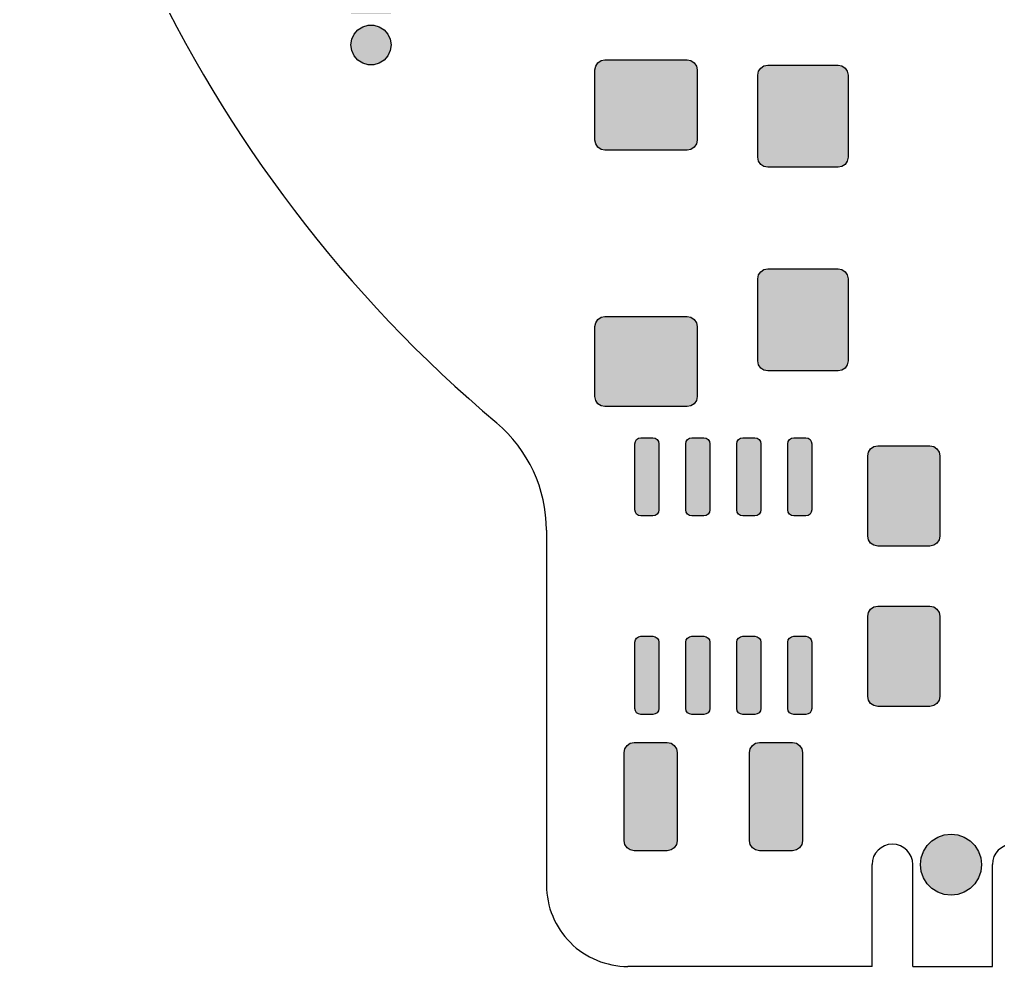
# Model space of a CAD drawing. Header units: inches. Extents: x 10 to 430, y -15 to 282.
# Drawn here: x 147.68 to 172.09, y 150.54 to 174.16 of the extents above; entities that cross this region are included whole.
import ezdxf

# ---------------------------------------------------------------- set-up
doc = ezdxf.new("R2010")
doc.units = ezdxf.units.IN
doc.header["$MEASUREMENT"] = 0
doc.layers.add('BLACK', color=7, linetype='Continuous')

msp = doc.modelspace()

# ---------------------------------------------------------------- hatches: boundary and pattern name
h = msp.add_hatch(color=256)
h.dxf.hatch_style = 1
h.paths.add_polyline_path([(159.482, 179.77), (159.462, 179.865), (159.408, 179.946), (159.327, 180.001), (159.232, 180.02), (157.232, 180.02), (157.136, 180.001), (157.055, 179.946), (157.001, 179.865), (156.982, 179.77), (156.982, 178.47), (157.001, 178.374), (157.055, 178.293), (157.136, 178.239), (157.232, 178.22), (159.232, 178.22), (159.327, 178.239), (159.408, 178.293), (159.462, 178.374), (159.482, 178.47)])
h.paths.add_polyline_path([(163.482, 179.77), (163.462, 179.865), (163.408, 179.946), (163.327, 180.001), (163.232, 180.02), (161.232, 180.02), (161.136, 180.001), (161.055, 179.946), (161.001, 179.865), (160.982, 179.77), (160.982, 178.47), (161.001, 178.374), (161.055, 178.293), (161.136, 178.239), (161.232, 178.22), (163.232, 178.22), (163.327, 178.239), (163.408, 178.293), (163.462, 178.374), (163.482, 178.47)])
h.paths.add_polyline_path([(167.578, 182.818), (167.559, 182.909), (167.508, 182.986), (167.431, 183.037), (167.34, 183.056), (166.84, 183.056), (166.749, 183.037), (166.672, 182.986), (166.621, 182.909), (166.603, 182.818), (166.603, 182.343), (166.621, 182.252), (166.672, 182.175), (166.749, 182.124), (166.84, 182.106), (167.34, 182.106), (167.431, 182.124), (167.508, 182.175), (167.559, 182.252), (167.578, 182.343)])
h.paths.add_polyline_path([(167.578, 184.418), (167.559, 184.509), (167.508, 184.586), (167.431, 184.637), (167.34, 184.656), (166.84, 184.656), (166.749, 184.637), (166.672, 184.586), (166.621, 184.509), (166.603, 184.418), (166.603, 183.943), (166.621, 183.852), (166.672, 183.775), (166.749, 183.724), (166.84, 183.706), (167.34, 183.706), (167.431, 183.724), (167.508, 183.775), (167.559, 183.852), (167.578, 183.943)])
h.paths.add_polyline_path([(169.403, 184.418), (169.384, 184.509), (169.333, 184.586), (169.256, 184.637), (169.165, 184.656), (168.665, 184.656), (168.574, 184.637), (168.497, 184.586), (168.446, 184.509), (168.428, 184.418), (168.428, 183.943), (168.446, 183.852), (168.497, 183.775), (168.574, 183.724), (168.665, 183.706), (169.165, 183.706), (169.256, 183.724), (169.333, 183.775), (169.384, 183.852), (169.403, 183.943)])
h.paths.add_polyline_path([(169.403, 182.818), (169.384, 182.909), (169.333, 182.986), (169.256, 183.037), (169.165, 183.056), (168.665, 183.056), (168.574, 183.037), (168.497, 182.986), (168.446, 182.909), (168.428, 182.818), (168.428, 182.343), (168.446, 182.252), (168.497, 182.175), (168.574, 182.124), (168.665, 182.106), (169.165, 182.106), (169.256, 182.124), (169.333, 182.175), (169.384, 182.252), (169.403, 182.343)])
h.paths.add_polyline_path([(156.946, 175.302), (155.946, 175.302), (155.946, 174.302), (156.946, 174.302)])
h.paths.add_polyline_path([(156.925, 173.672), (156.866, 173.802), (156.773, 173.909), (156.653, 173.986), (156.517, 174.026), (156.374, 174.026), (156.238, 173.986), (156.118, 173.909), (156.025, 173.802), (155.966, 173.672), (155.946, 173.532), (155.966, 173.391), (156.025, 173.261), (156.118, 173.154), (156.238, 173.077), (156.374, 173.037), (156.517, 173.037), (156.653, 173.077), (156.773, 173.154), (156.866, 173.261), (156.925, 173.391), (156.946, 173.532)])
h.paths.add_polyline_path([(164.579, 172.908), (164.559, 173.003), (164.505, 173.084), (164.424, 173.139), (164.329, 173.158), (162.279, 173.158), (162.183, 173.139), (162.102, 173.084), (162.048, 173.003), (162.029, 172.908), (162.029, 171.158), (162.048, 171.062), (162.102, 170.981), (162.183, 170.927), (162.279, 170.908), (164.329, 170.908), (164.424, 170.927), (164.505, 170.981), (164.559, 171.062), (164.579, 171.158)])
h.paths.add_polyline_path([(168.341, 172.779), (168.321, 172.874), (168.267, 172.955), (168.186, 173.01), (168.091, 173.029), (166.341, 173.029), (166.245, 173.01), (166.164, 172.955), (166.11, 172.874), (166.091, 172.779), (166.091, 170.729), (166.11, 170.633), (166.164, 170.552), (166.245, 170.498), (166.341, 170.479), (168.091, 170.479), (168.186, 170.498), (168.267, 170.552), (168.321, 170.633), (168.341, 170.729)])
h.paths.add_polyline_path([(168.341, 167.699), (168.321, 167.794), (168.267, 167.875), (168.186, 167.93), (168.091, 167.949), (166.341, 167.949), (166.245, 167.93), (166.164, 167.875), (166.11, 167.794), (166.091, 167.699), (166.091, 165.649), (166.11, 165.553), (166.164, 165.472), (166.245, 165.418), (166.341, 165.399), (168.091, 165.399), (168.186, 165.418), (168.267, 165.472), (168.321, 165.553), (168.341, 165.649)])
h.paths.add_polyline_path([(164.579, 166.508), (164.559, 166.603), (164.505, 166.684), (164.424, 166.739), (164.329, 166.758), (162.279, 166.758), (162.183, 166.739), (162.102, 166.684), (162.048, 166.603), (162.029, 166.508), (162.029, 164.758), (162.048, 164.662), (162.102, 164.581), (162.183, 164.527), (162.279, 164.508), (164.329, 164.508), (164.424, 164.527), (164.505, 164.581), (164.559, 164.662), (164.579, 164.758)])
h.paths.add_polyline_path([(163.627, 163.581), (163.615, 163.638), (163.583, 163.687), (163.534, 163.719), (163.477, 163.731), (163.177, 163.731), (163.119, 163.719), (163.07, 163.687), (163.038, 163.638), (163.027, 163.581), (163.027, 161.931), (163.038, 161.873), (163.07, 161.824), (163.119, 161.792), (163.177, 161.781), (163.477, 161.781), (163.534, 161.792), (163.583, 161.824), (163.615, 161.873), (163.627, 161.931)])
h.paths.add_polyline_path([(164.897, 163.581), (164.885, 163.638), (164.853, 163.687), (164.804, 163.719), (164.747, 163.731), (164.447, 163.731), (164.389, 163.719), (164.34, 163.687), (164.308, 163.638), (164.297, 163.581), (164.297, 161.931), (164.308, 161.873), (164.34, 161.824), (164.389, 161.792), (164.447, 161.781), (164.747, 161.781), (164.804, 161.792), (164.853, 161.824), (164.885, 161.873), (164.897, 161.931)])
h.paths.add_polyline_path([(166.167, 163.581), (166.155, 163.638), (166.123, 163.687), (166.074, 163.719), (166.017, 163.731), (165.717, 163.731), (165.659, 163.719), (165.61, 163.687), (165.578, 163.638), (165.567, 163.581), (165.567, 161.931), (165.578, 161.873), (165.61, 161.824), (165.659, 161.792), (165.717, 161.781), (166.017, 161.781), (166.074, 161.792), (166.123, 161.824), (166.155, 161.873), (166.167, 161.931)])
h.paths.add_polyline_path([(167.437, 163.581), (167.425, 163.638), (167.393, 163.687), (167.344, 163.719), (167.287, 163.731), (166.987, 163.731), (166.929, 163.719), (166.88, 163.687), (166.848, 163.638), (166.837, 163.581), (166.837, 161.931), (166.848, 161.873), (166.88, 161.824), (166.929, 161.792), (166.987, 161.781), (167.287, 161.781), (167.344, 161.792), (167.393, 161.824), (167.425, 161.873), (167.437, 161.931)])
h.paths.add_polyline_path([(170.632, 163.281), (170.612, 163.376), (170.558, 163.457), (170.477, 163.512), (170.382, 163.531), (169.082, 163.531), (168.986, 163.512), (168.905, 163.457), (168.851, 163.376), (168.832, 163.281), (168.832, 161.281), (168.851, 161.185), (168.905, 161.104), (168.986, 161.05), (169.082, 161.031), (170.382, 161.031), (170.477, 161.05), (170.558, 161.104), (170.612, 161.185), (170.632, 161.281)])
h.paths.add_polyline_path([(170.632, 159.281), (170.612, 159.376), (170.558, 159.457), (170.477, 159.512), (170.382, 159.531), (169.082, 159.531), (168.986, 159.512), (168.905, 159.457), (168.851, 159.376), (168.832, 159.281), (168.832, 157.281), (168.851, 157.185), (168.905, 157.104), (168.986, 157.05), (169.082, 157.031), (170.382, 157.031), (170.477, 157.05), (170.558, 157.104), (170.612, 157.185), (170.632, 157.281)])
h.paths.add_polyline_path([(163.627, 158.631), (163.615, 158.688), (163.583, 158.737), (163.534, 158.769), (163.477, 158.781), (163.177, 158.781), (163.119, 158.769), (163.07, 158.737), (163.038, 158.688), (163.027, 158.631), (163.027, 156.981), (163.038, 156.923), (163.07, 156.874), (163.119, 156.842), (163.177, 156.831), (163.477, 156.831), (163.534, 156.842), (163.583, 156.874), (163.615, 156.923), (163.627, 156.981)])
h.paths.add_polyline_path([(164.897, 158.631), (164.885, 158.688), (164.853, 158.737), (164.804, 158.769), (164.747, 158.781), (164.447, 158.781), (164.389, 158.769), (164.34, 158.737), (164.308, 158.688), (164.297, 158.631), (164.297, 156.981), (164.308, 156.923), (164.34, 156.874), (164.389, 156.842), (164.447, 156.831), (164.747, 156.831), (164.804, 156.842), (164.853, 156.874), (164.885, 156.923), (164.897, 156.981)])
h.paths.add_polyline_path([(166.167, 158.631), (166.155, 158.688), (166.123, 158.737), (166.074, 158.769), (166.017, 158.781), (165.717, 158.781), (165.659, 158.769), (165.61, 158.737), (165.578, 158.688), (165.567, 158.631), (165.567, 156.981), (165.578, 156.923), (165.61, 156.874), (165.659, 156.842), (165.717, 156.831), (166.017, 156.831), (166.074, 156.842), (166.123, 156.874), (166.155, 156.923), (166.167, 156.981)])
h.paths.add_polyline_path([(167.437, 158.631), (167.425, 158.688), (167.393, 158.737), (167.344, 158.769), (167.287, 158.781), (166.987, 158.781), (166.929, 158.769), (166.88, 158.737), (166.848, 158.688), (166.837, 158.631), (166.837, 156.981), (166.848, 156.923), (166.88, 156.874), (166.929, 156.842), (166.987, 156.831), (167.287, 156.831), (167.344, 156.842), (167.393, 156.874), (167.425, 156.923), (167.437, 156.981)])
h.paths.add_polyline_path([(167.207, 155.881), (167.187, 155.976), (167.133, 156.057), (167.052, 156.112), (166.957, 156.131), (166.132, 156.131), (166.036, 156.112), (165.955, 156.057), (165.901, 155.976), (165.882, 155.881), (165.882, 153.681), (165.901, 153.585), (165.955, 153.504), (166.036, 153.45), (166.132, 153.431), (166.957, 153.431), (167.052, 153.45), (167.133, 153.504), (167.187, 153.585), (167.207, 153.681)])
h.paths.add_polyline_path([(164.082, 155.881), (164.062, 155.976), (164.008, 156.057), (163.927, 156.112), (163.832, 156.131), (163.007, 156.131), (162.911, 156.112), (162.83, 156.057), (162.776, 155.976), (162.757, 155.881), (162.757, 153.681), (162.776, 153.585), (162.83, 153.504), (162.911, 153.45), (163.007, 153.431), (163.832, 153.431), (163.927, 153.45), (164.008, 153.504), (164.062, 153.585), (164.082, 153.681)])
h.paths.add_polyline_path([(171.652, 152.915), (171.672, 153.085), (171.652, 153.254), (171.596, 153.415), (171.505, 153.56), (171.385, 153.68), (171.24, 153.771), (171.079, 153.827), (170.91, 153.847), (170.74, 153.827), (170.579, 153.771), (170.434, 153.68), (170.314, 153.56), (170.223, 153.415), (170.167, 153.254), (170.148, 153.085), (170.167, 152.915), (170.223, 152.754), (170.314, 152.609), (170.434, 152.489), (170.579, 152.398), (170.74, 152.342), (170.91, 152.323), (171.079, 152.342), (171.24, 152.398), (171.385, 152.489), (171.505, 152.609), (171.596, 152.754)])
h.paths.add_polyline_path([(174.672, 153.085), (174.652, 153.254), (174.596, 153.415), (174.505, 153.56), (174.385, 153.68), (174.24, 153.771), (174.079, 153.827), (173.91, 153.847), (173.74, 153.827), (173.579, 153.771), (173.434, 153.68), (173.314, 153.56), (173.223, 153.415), (173.167, 153.254), (173.148, 153.085), (173.167, 152.915), (173.223, 152.754), (173.314, 152.609), (173.434, 152.489), (173.579, 152.398), (173.74, 152.342), (173.91, 152.323), (174.079, 152.342), (174.24, 152.398), (174.385, 152.489), (174.505, 152.609), (174.596, 152.754), (174.652, 152.915)])
h.paths.add_polyline_path([(177.672, 153.085), (177.652, 153.254), (177.596, 153.415), (177.505, 153.56), (177.385, 153.68), (177.24, 153.771), (177.079, 153.827), (176.91, 153.847), (176.74, 153.827), (176.579, 153.771), (176.434, 153.68), (176.314, 153.56), (176.223, 153.415), (176.167, 153.254), (176.148, 153.085), (176.167, 152.915), (176.223, 152.754), (176.314, 152.609), (176.434, 152.489), (176.579, 152.398), (176.74, 152.342), (176.91, 152.323), (177.079, 152.342), (177.24, 152.398), (177.385, 152.489), (177.505, 152.609), (177.596, 152.754), (177.652, 152.915)])
h.paths.add_polyline_path([(180.652, 152.915), (180.672, 153.085), (180.652, 153.254), (180.596, 153.415), (180.505, 153.56), (180.385, 153.68), (180.24, 153.771), (180.079, 153.827), (179.91, 153.847), (179.74, 153.827), (179.579, 153.771), (179.434, 153.68), (179.314, 153.56), (179.223, 153.415), (179.167, 153.254), (179.148, 153.085), (179.167, 152.915), (179.223, 152.754), (179.314, 152.609), (179.434, 152.489), (179.579, 152.398), (179.74, 152.342), (179.91, 152.323), (180.079, 152.342), (180.24, 152.398), (180.385, 152.489), (180.505, 152.609), (180.596, 152.754)])
h.paths.add_polyline_path([(183.672, 153.085), (183.652, 153.254), (183.596, 153.415), (183.505, 153.56), (183.385, 153.68), (183.24, 153.771), (183.079, 153.827), (182.91, 153.847), (182.74, 153.827), (182.579, 153.771), (182.434, 153.68), (182.314, 153.56), (182.223, 153.415), (182.167, 153.254), (182.148, 153.085), (182.167, 152.915), (182.223, 152.754), (182.314, 152.609), (182.434, 152.489), (182.579, 152.398), (182.74, 152.342), (182.91, 152.323), (183.079, 152.342), (183.24, 152.398), (183.385, 152.489), (183.505, 152.609), (183.596, 152.754), (183.652, 152.915)])
h.paths.add_polyline_path([(186.652, 153.254), (186.596, 153.415), (186.505, 153.56), (186.385, 153.68), (186.24, 153.771), (186.079, 153.827), (185.91, 153.847), (185.74, 153.827), (185.579, 153.771), (185.434, 153.68), (185.314, 153.56), (185.223, 153.415), (185.167, 153.254), (185.148, 153.085), (185.167, 152.915), (185.223, 152.754), (185.314, 152.609), (185.434, 152.489), (185.579, 152.398), (185.74, 152.342), (185.91, 152.323), (186.079, 152.342), (186.24, 152.398), (186.385, 152.489), (186.505, 152.609), (186.596, 152.754), (186.652, 152.915), (186.672, 153.085)])
h.paths.add_polyline_path([(191.332, 153.935), (189.632, 153.935), (189.632, 152.235), (191.332, 152.235)])
h.paths.add_polyline_path([(193.853, 153.261), (193.798, 153.43), (193.709, 153.584), (193.59, 153.716), (193.447, 153.821), (193.284, 153.893), (193.11, 153.93), (192.933, 153.93), (192.759, 153.893), (192.597, 153.821), (192.453, 153.716), (192.334, 153.584), (192.245, 153.43), (192.19, 153.261), (192.172, 153.085), (192.19, 152.908), (192.245, 152.739), (192.334, 152.585), (192.453, 152.453), (192.597, 152.348), (192.759, 152.276), (192.933, 152.239), (193.11, 152.239), (193.284, 152.276), (193.447, 152.348), (193.59, 152.453), (193.709, 152.585), (193.798, 152.739), (193.853, 152.908), (193.872, 153.085)])
h.paths.add_polyline_path([(196.393, 153.261), (196.338, 153.43), (196.249, 153.584), (196.13, 153.716), (195.987, 153.821), (195.824, 153.893), (195.65, 153.93), (195.473, 153.93), (195.299, 153.893), (195.137, 153.821), (194.993, 153.716), (194.874, 153.584), (194.785, 153.43), (194.73, 153.261), (194.712, 153.085), (194.73, 152.908), (194.785, 152.739), (194.874, 152.585), (194.993, 152.453), (195.137, 152.348), (195.299, 152.276), (195.473, 152.239), (195.65, 152.239), (195.824, 152.276), (195.987, 152.348), (196.13, 152.453), (196.249, 152.585), (196.338, 152.739), (196.393, 152.908), (196.412, 153.085)])
h.paths.add_polyline_path([(198.933, 153.261), (198.878, 153.43), (198.789, 153.584), (198.67, 153.716), (198.527, 153.821), (198.364, 153.893), (198.19, 153.93), (198.013, 153.93), (197.839, 153.893), (197.677, 153.821), (197.533, 153.716), (197.414, 153.584), (197.325, 153.43), (197.27, 153.261), (197.252, 153.085), (197.27, 152.908), (197.325, 152.739), (197.414, 152.585), (197.533, 152.453), (197.677, 152.348), (197.839, 152.276), (198.013, 152.239), (198.19, 152.239), (198.364, 152.276), (198.527, 152.348), (198.67, 152.453), (198.789, 152.585), (198.878, 152.739), (198.933, 152.908), (198.952, 153.085)])
h.paths.add_polyline_path([(198.602, 156.149), (198.582, 156.244), (198.528, 156.325), (198.447, 156.38), (198.352, 156.399), (197.852, 156.399), (197.756, 156.38), (197.675, 156.325), (197.621, 156.244), (197.602, 156.149), (197.602, 155.649), (197.621, 155.553), (197.675, 155.472), (197.756, 155.418), (197.852, 155.399), (198.352, 155.399), (198.447, 155.418), (198.528, 155.472), (198.582, 155.553), (198.602, 155.649)])
h.paths.add_polyline_path([(198.602, 158.649), (198.582, 158.744), (198.528, 158.825), (198.447, 158.88), (198.352, 158.899), (197.852, 158.899), (197.756, 158.88), (197.675, 158.825), (197.621, 158.744), (197.602, 158.649), (197.602, 158.149), (197.621, 158.053), (197.675, 157.972), (197.756, 157.918), (197.852, 157.899), (198.352, 157.899), (198.447, 157.918), (198.528, 157.972), (198.582, 158.053), (198.602, 158.149)])
h.paths.add_polyline_path([(189.407, 156.231), (189.395, 156.288), (189.363, 156.337), (189.314, 156.369), (189.257, 156.381), (188.082, 156.381), (188.024, 156.369), (187.975, 156.337), (187.943, 156.288), (187.932, 156.231), (187.932, 155.931), (187.943, 155.873), (187.975, 155.824), (188.024, 155.792), (188.082, 155.781), (189.257, 155.781), (189.314, 155.792), (189.363, 155.824), (189.395, 155.873), (189.407, 155.931)])
h.paths.add_polyline_path([(187.532, 157.181), (187.52, 157.238), (187.488, 157.287), (187.439, 157.319), (187.382, 157.331), (186.207, 157.331), (186.149, 157.319), (186.1, 157.287), (186.068, 157.238), (186.057, 157.181), (186.057, 156.881), (186.068, 156.823), (186.1, 156.774), (186.149, 156.742), (186.207, 156.731), (187.382, 156.731), (187.439, 156.742), (187.488, 156.774), (187.52, 156.823), (187.532, 156.881)])
h.paths.add_polyline_path([(189.407, 158.131), (189.395, 158.188), (189.363, 158.237), (189.314, 158.269), (189.257, 158.281), (188.082, 158.281), (188.024, 158.269), (187.975, 158.237), (187.943, 158.188), (187.932, 158.131), (187.932, 157.831), (187.943, 157.773), (187.975, 157.724), (188.024, 157.692), (188.082, 157.681), (189.257, 157.681), (189.314, 157.692), (189.363, 157.724), (189.395, 157.773), (189.407, 157.831)])

# ---------------------------------------------------------------- linework, layer by layer
at = {"layer": 'BLACK', "linetype": 'Continuous'}
for p, q in [((155.966, 173.672), (156.025, 173.802)), ((156.025, 173.802), (156.118, 173.909)), ((156.118, 173.909), (156.238, 173.986)), ((156.238, 173.986), (156.374, 174.026)), ((156.374, 174.026), (156.517, 174.026)), ((156.517, 174.026), (156.653, 173.986)), ((156.653, 173.986), (156.773, 173.909)), ((156.773, 173.909), (156.866, 173.802)), ((156.866, 173.802), (156.925, 173.672)), ((155.946, 173.532), (155.966, 173.672)), ((156.925, 173.672), (156.946, 173.532)), ((155.966, 173.391), (155.946, 173.532)), ((156.025, 173.261), (155.966, 173.391)), ((156.925, 173.391), (156.866, 173.261)), ((156.946, 173.532), (156.925, 173.391)), ((156.118, 173.154), (156.025, 173.261)), ((156.238, 173.077), (156.118, 173.154)), ((156.374, 173.037), (156.238, 173.077)), ((156.653, 173.077), (156.517, 173.037)), ((156.773, 173.154), (156.653, 173.077)), ((156.866, 173.261), (156.773, 173.154)), ((162.048, 173.003), (162.102, 173.084)), ((162.102, 173.084), (162.183, 173.139)), ((162.183, 173.139), (162.279, 173.158)), ((162.279, 173.158), (164.329, 173.158)), ((164.329, 173.158), (164.424, 173.139)), ((164.424, 173.139), (164.505, 173.084)), ((164.505, 173.084), (164.559, 173.003)), ((156.517, 173.037), (156.374, 173.037)), ((162.029, 172.908), (162.048, 173.003)), ((162.029, 171.158), (162.029, 172.908)), ((164.559, 173.003), (164.579, 172.908)), ((164.579, 172.908), (164.579, 171.158)), ((166.091, 172.779), (166.11, 172.874)), ((166.11, 172.874), (166.164, 172.955)), ((166.164, 172.955), (166.245, 173.01)), ((166.245, 173.01), (166.341, 173.029)), ((166.341, 173.029), (168.091, 173.029)), ((168.091, 173.029), (168.186, 173.01)), ((168.186, 173.01), (168.267, 172.955)), ((168.267, 172.955), (168.321, 172.874)), ((168.321, 172.874), (168.341, 172.779)), ((166.091, 170.729), (166.091, 172.779)), ((168.341, 172.779), (168.341, 170.729)), ((162.048, 171.062), (162.029, 171.158)), ((164.579, 171.158), (164.559, 171.062)), ((162.102, 170.981), (162.048, 171.062)), ((162.183, 170.927), (162.102, 170.981)), ((162.279, 170.908), (162.183, 170.927)), ((164.329, 170.908), (162.279, 170.908)), ((164.424, 170.927), (164.329, 170.908)), ((164.505, 170.981), (164.424, 170.927)), ((164.559, 171.062), (164.505, 170.981)), ((166.11, 170.633), (166.091, 170.729)), ((166.164, 170.552), (166.11, 170.633)), ((168.321, 170.633), (168.267, 170.552)), ((168.341, 170.729), (168.321, 170.633)), ((166.245, 170.498), (166.164, 170.552)), ((166.341, 170.479), (166.245, 170.498)), ((168.091, 170.479), (166.341, 170.479)), ((168.186, 170.498), (168.091, 170.479)), ((168.267, 170.552), (168.186, 170.498)), ((166.245, 167.93), (166.341, 167.949)), ((166.341, 167.949), (168.091, 167.949)), ((168.091, 167.949), (168.186, 167.93)), ((166.091, 167.699), (166.11, 167.794)), ((166.091, 165.649), (166.091, 167.699)), ((166.11, 167.794), (166.164, 167.875)), ((166.164, 167.875), (166.245, 167.93)), ((168.186, 167.93), (168.267, 167.875)), ((168.267, 167.875), (168.321, 167.794)), ((168.321, 167.794), (168.341, 167.699)), ((168.341, 167.699), (168.341, 165.649)), ((162.102, 166.684), (162.183, 166.739)), ((162.183, 166.739), (162.279, 166.758)), ((162.279, 166.758), (164.329, 166.758)), ((164.329, 166.758), (164.424, 166.739)), ((164.424, 166.739), (164.505, 166.684)), ((162.029, 166.508), (162.048, 166.603)), ((162.029, 164.758), (162.029, 166.508)), ((162.048, 166.603), (162.102, 166.684)), ((164.505, 166.684), (164.559, 166.603)), ((164.559, 166.603), (164.579, 166.508)), ((164.579, 166.508), (164.579, 164.758)), ((166.11, 165.553), (166.091, 165.649)), ((166.164, 165.472), (166.11, 165.553)), ((168.321, 165.553), (168.267, 165.472)), ((168.341, 165.649), (168.321, 165.553)), ((166.245, 165.418), (166.164, 165.472)), ((166.341, 165.399), (166.245, 165.418)), ((168.091, 165.399), (166.341, 165.399)), ((168.186, 165.418), (168.091, 165.399)), ((168.267, 165.472), (168.186, 165.418)), ((162.048, 164.662), (162.029, 164.758)), ((162.102, 164.581), (162.048, 164.662)), ((162.183, 164.527), (162.102, 164.581)), ((162.279, 164.508), (162.183, 164.527)), ((164.424, 164.527), (164.329, 164.508)), ((164.505, 164.581), (164.424, 164.527)), ((164.559, 164.662), (164.505, 164.581)), ((164.579, 164.758), (164.559, 164.662)), ((164.329, 164.508), (162.279, 164.508)), ((163.027, 163.581), (163.038, 163.638)), ((163.027, 161.931), (163.027, 163.581)), ((163.038, 163.638), (163.07, 163.687)), ((163.07, 163.687), (163.119, 163.719)), ((163.119, 163.719), (163.177, 163.731)), ((163.177, 163.731), (163.477, 163.731)), ((163.477, 163.731), (163.534, 163.719)), ((163.534, 163.719), (163.583, 163.687)), ((163.583, 163.687), (163.615, 163.638)), ((163.615, 163.638), (163.627, 163.581)), ((163.627, 163.581), (163.627, 161.931)), ((164.297, 163.581), (164.308, 163.638)), ((164.297, 161.931), (164.297, 163.581)), ((164.308, 163.638), (164.34, 163.687)), ((164.34, 163.687), (164.389, 163.719)), ((164.389, 163.719), (164.447, 163.731)), ((164.447, 163.731), (164.747, 163.731)), ((164.747, 163.731), (164.804, 163.719)), ((164.804, 163.719), (164.853, 163.687)), ((164.853, 163.687), (164.885, 163.638)), ((164.885, 163.638), (164.897, 163.581)), ((164.897, 163.581), (164.897, 161.931)), ((165.567, 163.581), (165.578, 163.638)), ((165.567, 161.931), (165.567, 163.581)), ((165.578, 163.638), (165.61, 163.687)), ((165.61, 163.687), (165.659, 163.719)), ((165.659, 163.719), (165.717, 163.731)), ((165.717, 163.731), (166.017, 163.731)), ((166.017, 163.731), (166.074, 163.719)), ((166.074, 163.719), (166.123, 163.687)), ((166.123, 163.687), (166.155, 163.638)), ((166.155, 163.638), (166.167, 163.581)), ((166.167, 163.581), (166.167, 161.931)), ((166.837, 163.581), (166.848, 163.638)), ((166.837, 161.931), (166.837, 163.581)), ((166.848, 163.638), (166.88, 163.687)), ((166.88, 163.687), (166.929, 163.719)), ((166.929, 163.719), (166.987, 163.731)), ((166.987, 163.731), (167.287, 163.731)), ((167.287, 163.731), (167.344, 163.719)), ((167.344, 163.719), (167.393, 163.687)), ((167.393, 163.687), (167.425, 163.638)), ((167.425, 163.638), (167.437, 163.581)), ((167.437, 163.581), (167.437, 161.931)), ((168.832, 163.281), (168.851, 163.376)), ((168.851, 163.376), (168.905, 163.457)), ((168.905, 163.457), (168.986, 163.512)), ((168.986, 163.512), (169.082, 163.531)), ((169.082, 163.531), (170.382, 163.531)), ((170.382, 163.531), (170.477, 163.512)), ((170.477, 163.512), (170.558, 163.457)), ((170.558, 163.457), (170.612, 163.376)), ((170.612, 163.376), (170.632, 163.281)), ((168.832, 161.281), (168.832, 163.281)), ((170.632, 163.281), (170.632, 161.281)), ((163.038, 161.873), (163.027, 161.931)), ((163.07, 161.824), (163.038, 161.873)), ((163.615, 161.873), (163.583, 161.824)), ((163.627, 161.931), (163.615, 161.873)), ((164.308, 161.873), (164.297, 161.931)), ((164.34, 161.824), (164.308, 161.873)), ((164.885, 161.873), (164.853, 161.824)), ((164.897, 161.931), (164.885, 161.873)), ((165.578, 161.873), (165.567, 161.931)), ((165.61, 161.824), (165.578, 161.873)), ((166.155, 161.873), (166.123, 161.824)), ((166.167, 161.931), (166.155, 161.873)), ((166.848, 161.873), (166.837, 161.931)), ((166.88, 161.824), (166.848, 161.873)), ((167.425, 161.873), (167.393, 161.824)), ((167.437, 161.931), (167.425, 161.873)), ((163.119, 161.792), (163.07, 161.824)), ((163.177, 161.781), (163.119, 161.792)), ((163.477, 161.781), (163.177, 161.781)), ((163.534, 161.792), (163.477, 161.781)), ((163.583, 161.824), (163.534, 161.792)), ((164.389, 161.792), (164.34, 161.824)), ((164.447, 161.781), (164.389, 161.792)), ((164.747, 161.781), (164.447, 161.781)), ((164.804, 161.792), (164.747, 161.781)), ((164.853, 161.824), (164.804, 161.792)), ((165.659, 161.792), (165.61, 161.824)), ((165.717, 161.781), (165.659, 161.792)), ((166.017, 161.781), (165.717, 161.781)), ((166.074, 161.792), (166.017, 161.781)), ((166.123, 161.824), (166.074, 161.792)), ((166.929, 161.792), (166.88, 161.824)), ((166.987, 161.781), (166.929, 161.792)), ((167.287, 161.781), (166.987, 161.781)), ((167.344, 161.792), (167.287, 161.781)), ((167.393, 161.824), (167.344, 161.792)), ((160.821, 161.424), (160.821, 152.577)), ((168.851, 161.185), (168.832, 161.281)), ((168.905, 161.104), (168.851, 161.185)), ((168.986, 161.05), (168.905, 161.104)), ((170.558, 161.104), (170.477, 161.05)), ((170.612, 161.185), (170.558, 161.104)), ((170.632, 161.281), (170.612, 161.185)), ((169.082, 161.031), (168.986, 161.05)), ((170.382, 161.031), (169.082, 161.031)), ((170.477, 161.05), (170.382, 161.031)), ((168.851, 159.376), (168.905, 159.457)), ((168.905, 159.457), (168.986, 159.512)), ((168.986, 159.512), (169.082, 159.531)), ((169.082, 159.531), (170.382, 159.531)), ((170.382, 159.531), (170.477, 159.512)), ((170.477, 159.512), (170.558, 159.457)), ((170.558, 159.457), (170.612, 159.376)), ((168.832, 159.281), (168.851, 159.376)), ((168.832, 157.281), (168.832, 159.281)), ((170.612, 159.376), (170.632, 159.281)), ((170.632, 159.281), (170.632, 157.281)), ((163.027, 158.631), (163.038, 158.688)), ((163.038, 158.688), (163.07, 158.737)), ((163.07, 158.737), (163.119, 158.769)), ((163.119, 158.769), (163.177, 158.781)), ((163.177, 158.781), (163.477, 158.781)), ((163.477, 158.781), (163.534, 158.769)), ((163.534, 158.769), (163.583, 158.737)), ((163.583, 158.737), (163.615, 158.688)), ((163.615, 158.688), (163.627, 158.631)), ((164.297, 158.631), (164.308, 158.688)), ((164.308, 158.688), (164.34, 158.737)), ((164.34, 158.737), (164.389, 158.769)), ((164.389, 158.769), (164.447, 158.781)), ((164.447, 158.781), (164.747, 158.781)), ((164.747, 158.781), (164.804, 158.769)), ((164.804, 158.769), (164.853, 158.737)), ((164.853, 158.737), (164.885, 158.688)), ((164.885, 158.688), (164.897, 158.631)), ((165.567, 158.631), (165.578, 158.688)), ((165.578, 158.688), (165.61, 158.737)), ((165.61, 158.737), (165.659, 158.769)), ((165.659, 158.769), (165.717, 158.781)), ((165.717, 158.781), (166.017, 158.781)), ((166.017, 158.781), (166.074, 158.769)), ((166.074, 158.769), (166.123, 158.737)), ((166.123, 158.737), (166.155, 158.688)), ((166.155, 158.688), (166.167, 158.631)), ((166.837, 158.631), (166.848, 158.688)), ((166.848, 158.688), (166.88, 158.737)), ((166.88, 158.737), (166.929, 158.769)), ((166.929, 158.769), (166.987, 158.781)), ((166.987, 158.781), (167.287, 158.781)), ((167.287, 158.781), (167.344, 158.769)), ((167.344, 158.769), (167.393, 158.737)), ((167.393, 158.737), (167.425, 158.688)), ((167.425, 158.688), (167.437, 158.631)), ((163.027, 156.981), (163.027, 158.631)), ((163.627, 158.631), (163.627, 156.981)), ((164.297, 156.981), (164.297, 158.631)), ((164.897, 158.631), (164.897, 156.981)), ((165.567, 156.981), (165.567, 158.631)), ((166.167, 158.631), (166.167, 156.981)), ((166.837, 156.981), (166.837, 158.631)), ((167.437, 158.631), (167.437, 156.981)), ((168.851, 157.185), (168.832, 157.281)), ((170.632, 157.281), (170.612, 157.185)), ((163.038, 156.923), (163.027, 156.981)), ((163.627, 156.981), (163.615, 156.923)), ((164.308, 156.923), (164.297, 156.981)), ((164.897, 156.981), (164.885, 156.923)), ((165.578, 156.923), (165.567, 156.981)), ((166.167, 156.981), (166.155, 156.923)), ((166.848, 156.923), (166.837, 156.981)), ((167.437, 156.981), (167.425, 156.923)), ((168.905, 157.104), (168.851, 157.185)), ((168.986, 157.05), (168.905, 157.104)), ((169.082, 157.031), (168.986, 157.05)), ((170.382, 157.031), (169.082, 157.031)), ((170.477, 157.05), (170.382, 157.031)), ((170.558, 157.104), (170.477, 157.05)), ((170.612, 157.185), (170.558, 157.104)), ((163.07, 156.874), (163.038, 156.923)), ((163.119, 156.842), (163.07, 156.874)), ((163.177, 156.831), (163.119, 156.842)), ((163.477, 156.831), (163.177, 156.831)), ((163.534, 156.842), (163.477, 156.831)), ((163.583, 156.874), (163.534, 156.842)), ((163.615, 156.923), (163.583, 156.874)), ((164.34, 156.874), (164.308, 156.923)), ((164.389, 156.842), (164.34, 156.874)), ((164.447, 156.831), (164.389, 156.842)), ((164.747, 156.831), (164.447, 156.831)), ((164.804, 156.842), (164.747, 156.831)), ((164.853, 156.874), (164.804, 156.842)), ((164.885, 156.923), (164.853, 156.874)), ((165.61, 156.874), (165.578, 156.923)), ((165.659, 156.842), (165.61, 156.874)), ((165.717, 156.831), (165.659, 156.842)), ((166.017, 156.831), (165.717, 156.831)), ((166.074, 156.842), (166.017, 156.831)), ((166.123, 156.874), (166.074, 156.842)), ((166.155, 156.923), (166.123, 156.874)), ((166.88, 156.874), (166.848, 156.923)), ((166.929, 156.842), (166.88, 156.874)), ((166.987, 156.831), (166.929, 156.842)), ((167.287, 156.831), (166.987, 156.831)), ((167.344, 156.842), (167.287, 156.831)), ((167.393, 156.874), (167.344, 156.842)), ((167.425, 156.923), (167.393, 156.874)), ((162.757, 155.881), (162.776, 155.976)), ((162.776, 155.976), (162.83, 156.057)), ((162.83, 156.057), (162.911, 156.112)), ((162.911, 156.112), (163.007, 156.131)), ((163.007, 156.131), (163.832, 156.131)), ((163.832, 156.131), (163.927, 156.112)), ((163.927, 156.112), (164.008, 156.057)), ((164.008, 156.057), (164.062, 155.976)), ((164.062, 155.976), (164.082, 155.881)), ((165.882, 155.881), (165.901, 155.976)), ((165.901, 155.976), (165.955, 156.057)), ((165.955, 156.057), (166.036, 156.112)), ((166.036, 156.112), (166.132, 156.131)), ((166.132, 156.131), (166.957, 156.131)), ((166.957, 156.131), (167.052, 156.112)), ((167.052, 156.112), (167.133, 156.057)), ((167.133, 156.057), (167.187, 155.976)), ((167.187, 155.976), (167.207, 155.881)), ((162.757, 153.681), (162.757, 155.881)), ((164.082, 155.881), (164.082, 153.681)), ((165.882, 153.681), (165.882, 155.881)), ((167.207, 155.881), (167.207, 153.681)), ((170.579, 153.771), (170.74, 153.827)), ((170.74, 153.827), (170.91, 153.847)), ((170.91, 153.847), (171.079, 153.827)), ((171.079, 153.827), (171.24, 153.771)), ((162.776, 153.585), (162.757, 153.681)), ((162.83, 153.504), (162.776, 153.585)), ((164.062, 153.585), (164.008, 153.504)), ((164.082, 153.681), (164.062, 153.585)), ((165.901, 153.585), (165.882, 153.681)), ((165.955, 153.504), (165.901, 153.585)), ((167.187, 153.585), (167.133, 153.504)), ((167.207, 153.681), (167.187, 153.585)), ((170.223, 153.415), (170.314, 153.56)), ((170.314, 153.56), (170.434, 153.68)), ((170.434, 153.68), (170.579, 153.771)), ((171.24, 153.771), (171.385, 153.68)), ((171.385, 153.68), (171.505, 153.56)), ((171.505, 153.56), (171.596, 153.415)), ((162.911, 153.45), (162.83, 153.504)), ((163.007, 153.431), (162.911, 153.45)), ((163.832, 153.431), (163.007, 153.431)), ((163.927, 153.45), (163.832, 153.431)), ((164.008, 153.504), (163.927, 153.45)), ((166.036, 153.45), (165.955, 153.504)), ((166.132, 153.431), (166.036, 153.45)), ((166.957, 153.431), (166.132, 153.431)), ((167.052, 153.45), (166.957, 153.431)), ((167.133, 153.504), (167.052, 153.45)), ((170.167, 153.254), (170.223, 153.415)), ((171.596, 153.415), (171.652, 153.254)), ((168.94, 150.545), (168.94, 153.085)), ((169.956, 150.545), (169.956, 153.085)), ((170.148, 153.085), (170.167, 153.254)), ((170.167, 152.915), (170.148, 153.085)), ((171.652, 153.254), (171.672, 153.085)), ((171.672, 153.085), (171.652, 152.915)), ((171.94, 150.545), (171.94, 153.085)), ((170.223, 152.754), (170.167, 152.915)), ((171.652, 152.915), (171.596, 152.754)), ((170.314, 152.609), (170.223, 152.754)), ((170.434, 152.489), (170.314, 152.609)), ((171.505, 152.609), (171.385, 152.489)), ((171.596, 152.754), (171.505, 152.609)), ((170.579, 152.398), (170.434, 152.489)), ((170.74, 152.342), (170.579, 152.398)), ((170.91, 152.323), (170.74, 152.342)), ((171.079, 152.342), (170.91, 152.323)), ((171.24, 152.398), (171.079, 152.342)), ((171.385, 152.489), (171.24, 152.398)), ((168.94, 150.545), (162.853, 150.545)), ((169.956, 150.545), (171.94, 150.545))]:
    msp.add_line(p, q, dxfattribs=at)
at = {"layer": 'BLACK'}
for centre, radius, start, end in [((181.182, 189.706), 33.5, 180, 229.8446), ((157.316, 161.425), 3.505, 359.9755, 49.7895), ((169.448, 153.085), 0.508, 0, 180), ((172.448, 153.085), 0.508, 0, 180), ((162.853, 152.576), 2.032, 179.9972, 270.0017)]:
    msp.add_arc(centre, radius, start, end, dxfattribs=at)

doc.saveas('drawing.dxf')
